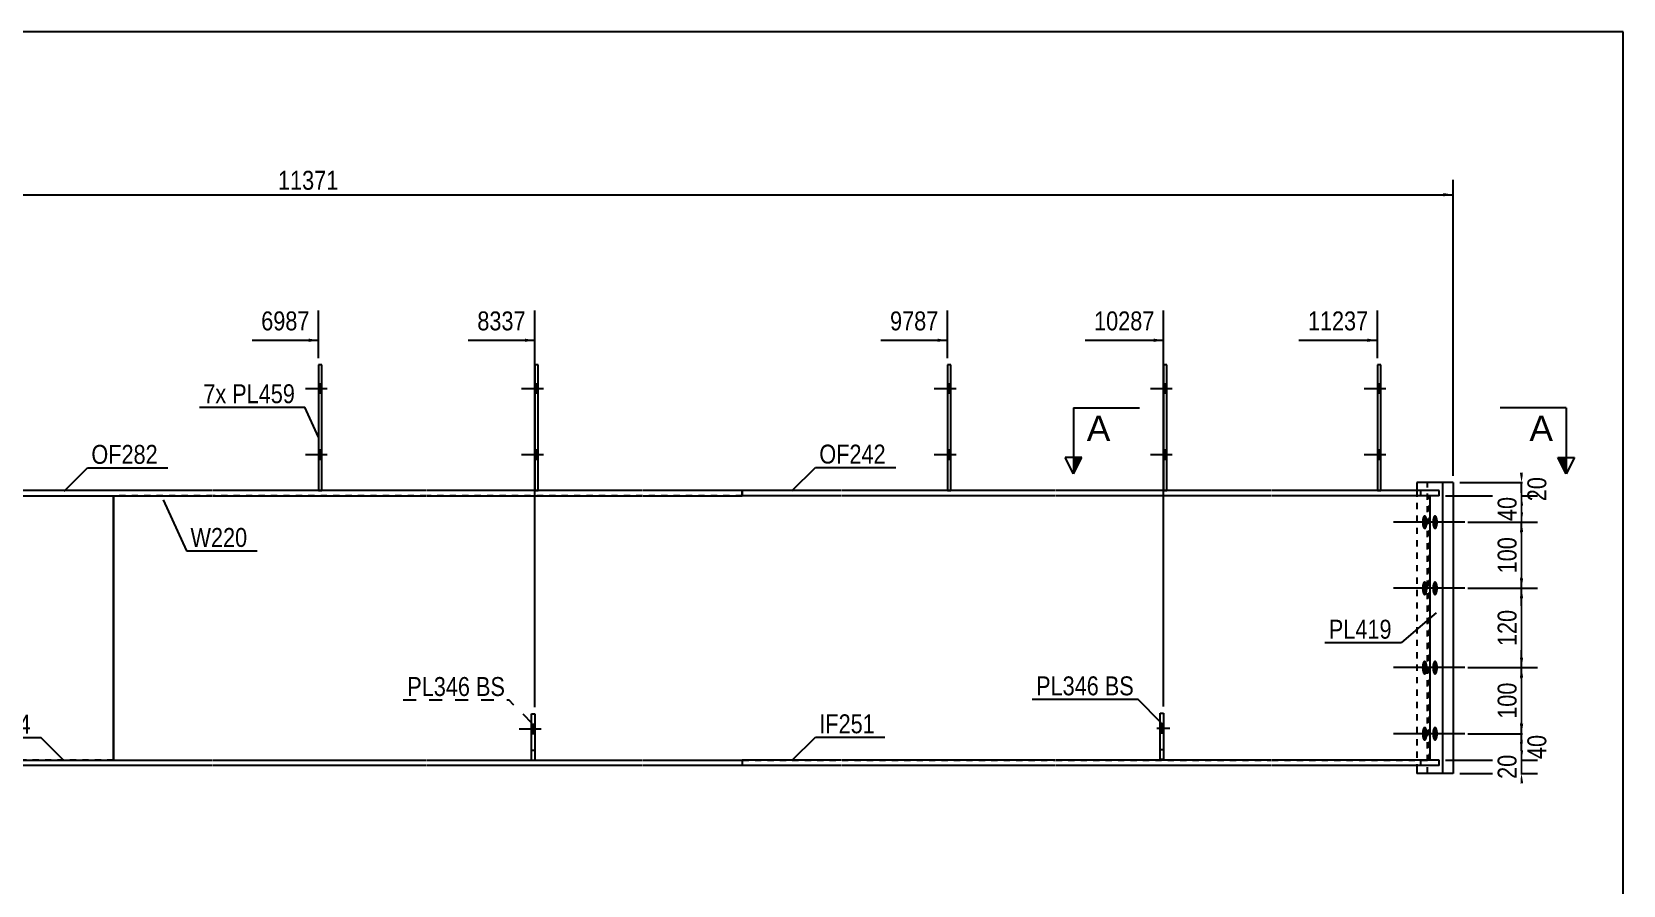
# Model space of a CAD drawing. Header units: millimetres. Extents: x -332 to 71, y -167 to 110.
# Drawn here: x -170.1 to 70.7, y -18.9 to 110.2 of the extents above; entities that cross this region are included whole.
import ezdxf

# ---------------------------------------------------------------- set-up
doc = ezdxf.new("R2010")
doc.units = ezdxf.units.MM
doc.linetypes.add('DXK_LINE_DOT1', pattern=[1.8814, 0.9407, -0.9407])
doc.linetypes.add('DXK_LINE_DOT2', pattern=[3.9198, 1.9599, -1.9599])
doc.styles.add('Arial', font='ARIAL.TTF', dxfattribs={"height": 0.2})
doc.styles.add('Arial Narrow', font='ARIALN.TTF', dxfattribs={"height": 0.2})

# ---------------------------------------------------------------- blocks, each defined once
blk = doc.blocks.new('Unknown-627317032-1209')
at = {"color": 5, "linetype": 'Continuous'}
for p, q in [((70.74, 110.18), (-329.26, 110.18)), ((70.74, -166.82), (70.74, 110.18))]:
    blk.add_line(p, q, dxfattribs=at)
blk = doc.blocks.new('Part-627317032-1529 - 1261')
at = {"color": 2, "linetype": 'Continuous'}
for p, q in [((-157.7, 0), (-157.7, 40)), ((41.53, 0), (41.53, 40))]:
    blk.add_line(p, q, dxfattribs=at)
at = {"color": 7, "linetype": 'DXK_LINE_DOT1'}
for p, q in [((-142.7, 40), (-157.7, 40)), ((-110.35, 40), (-142.6, 40)), ((-77.65, 40), (-110.25, 40)), ((-47.55, 40), (-77.55, 40)), ((-15.2, 40), (-47.45, 40)), ((17.5, 40), (-15.1, 40)), ((41.53, 40), (17.6, 40)), ((41.46, 0), (41.46, 40)), ((-157.7, 0), (-142.7, 0)), ((-142.6, 0), (-110.35, 0)), ((-110.25, 0), (-77.65, 0)), ((-77.55, 0), (-47.55, 0)), ((-47.45, 0), (-15.2, 0)), ((-15.1, 0), (17.5, 0)), ((17.6, 0), (41.53, 0))]:
    blk.add_line(p, q, dxfattribs=at)
blk = doc.blocks.new('Bolt-627317032-1266 - 1261')
at = {"linetype": 'Continuous'}
for points in [[(-93.45, 55.5), (-93.45, 56.9), (-93.95, 56.9), (-93.95, 55.5)], [(-93.45, 55.5), (-93.45, 56.9), (-93.95, 56.9), (-93.95, 55.5)], [(-93.45, 45.5), (-93.45, 46.9), (-93.95, 46.9), (-93.95, 45.5)], [(-93.45, 45.5), (-93.45, 46.9), (-93.95, 46.9), (-93.95, 45.5)]]:
    blk.add_hatch(color=3, dxfattribs=at).paths.add_polyline_path(points)
at = {"color": 3, "linetype": 'Continuous'}
for p, q in [((-92.65, 56.2), (-95.95, 56.2)), ((-92.65, 56.2), (-95.95, 56.2)), ((-93.45, 56.9), (-93.95, 56.9)), ((-93.45, 56.9), (-93.95, 56.9)), ((-93.45, 55.5), (-93.95, 55.5)), ((-93.45, 55.5), (-93.95, 55.5)), ((-92.65, 46.2), (-95.95, 46.2)), ((-92.65, 46.2), (-95.95, 46.2)), ((-93.45, 46.9), (-93.95, 46.9)), ((-93.45, 46.9), (-93.95, 46.9)), ((-93.45, 45.5), (-93.95, 45.5)), ((-93.45, 45.5), (-93.95, 45.5))]:
    blk.add_line(p, q, dxfattribs=at)
blk = doc.blocks.new('Bolt-627317032-1662 - 1261')
at = {"linetype": 'Continuous'}
blk.add_hatch(color=3, dxfattribs=at).paths.add_polyline_path([(-93.95, 4), (-93.95, 5.4), (-94.45, 5.4), (-94.45, 4)])
at = {"color": 3, "linetype": 'Continuous'}
for p, q in [((-93.95, 5.4), (-94.45, 5.4)), ((-93, 4.7), (-96.3, 4.7)), ((-93.95, 4), (-94.45, 4))]:
    blk.add_line(p, q, dxfattribs=at)
blk = doc.blocks.new('Bolt-627317032-1269 - 1261')
at = {"linetype": 'Continuous'}
for points in [[(-126.15, 55.5), (-126.15, 56.9), (-126.65, 56.9), (-126.65, 55.5)], [(-126.15, 55.5), (-126.15, 56.9), (-126.65, 56.9), (-126.65, 55.5)], [(-126.15, 45.5), (-126.15, 46.9), (-126.65, 46.9), (-126.65, 45.5)], [(-126.15, 45.5), (-126.15, 46.9), (-126.65, 46.9), (-126.65, 45.5)]]:
    blk.add_hatch(color=3, dxfattribs=at).paths.add_polyline_path(points)
at = {"color": 3, "linetype": 'Continuous'}
for p, q in [((-125.35, 56.2), (-128.65, 56.2)), ((-125.35, 56.2), (-128.65, 56.2)), ((-126.15, 56.9), (-126.65, 56.9)), ((-126.15, 56.9), (-126.65, 56.9)), ((-126.15, 55.5), (-126.65, 55.5)), ((-126.15, 55.5), (-126.65, 55.5)), ((-125.35, 46.2), (-128.65, 46.2)), ((-125.35, 46.2), (-128.65, 46.2)), ((-126.15, 46.9), (-126.65, 46.9)), ((-126.15, 46.9), (-126.65, 46.9)), ((-126.15, 45.5), (-126.65, 45.5)), ((-126.15, 45.5), (-126.65, 45.5))]:
    blk.add_line(p, q, dxfattribs=at)
blk = doc.blocks.new('Bolt-627317032-1274 - 1261')
at = {"linetype": 'Continuous'}
for points in [[(41.15, 36), (41.14, 35.77), (41.11, 35.55), (41.06, 35.35), (41, 35.18), (40.93, 35.05), (40.84, 34.95), (40.75, 34.91), (40.66, 34.91), (40.57, 34.95), (40.49, 35.05), (40.41, 35.18), (40.35, 35.35), (40.31, 35.55), (40.28, 35.77), (40.27, 36), (40.28, 36.23), (40.31, 36.45), (40.35, 36.65), (40.41, 36.82), (40.49, 36.95), (40.57, 37.05), (40.66, 37.09), (40.75, 37.09), (40.84, 37.05), (40.93, 36.95), (41, 36.82), (41.06, 36.65), (41.11, 36.45), (41.14, 36.23)], [(42.72, 36), (42.71, 35.77), (42.68, 35.55), (42.63, 35.35), (42.57, 35.18), (42.5, 35.05), (42.41, 34.95), (42.32, 34.91), (42.23, 34.91), (42.14, 34.95), (42.06, 35.05), (41.99, 35.18), (41.92, 35.35), (41.88, 35.55), (41.85, 35.77), (41.84, 36), (41.85, 36.23), (41.88, 36.45), (41.92, 36.65), (41.99, 36.82), (42.06, 36.95), (42.14, 37.05), (42.23, 37.09), (42.32, 37.09), (42.41, 37.05), (42.5, 36.95), (42.57, 36.82), (42.63, 36.65), (42.68, 36.45), (42.71, 36.23)], [(41.15, 26), (41.14, 25.77), (41.11, 25.55), (41.06, 25.35), (41, 25.18), (40.93, 25.05), (40.84, 24.95), (40.75, 24.91), (40.66, 24.91), (40.57, 24.95), (40.49, 25.05), (40.41, 25.18), (40.35, 25.35), (40.31, 25.55), (40.28, 25.77), (40.27, 26), (40.28, 26.23), (40.31, 26.45), (40.35, 26.65), (40.41, 26.82), (40.49, 26.95), (40.57, 27.05), (40.66, 27.09), (40.75, 27.09), (40.84, 27.05), (40.93, 26.95), (41, 26.82), (41.06, 26.65), (41.11, 26.45), (41.14, 26.23)], [(42.72, 26), (42.71, 25.77), (42.68, 25.55), (42.63, 25.35), (42.57, 25.18), (42.5, 25.05), (42.41, 24.95), (42.32, 24.91), (42.23, 24.91), (42.14, 24.95), (42.06, 25.05), (41.99, 25.18), (41.92, 25.35), (41.88, 25.55), (41.85, 25.77), (41.84, 26), (41.85, 26.23), (41.88, 26.45), (41.92, 26.65), (41.99, 26.82), (42.06, 26.95), (42.14, 27.05), (42.23, 27.09), (42.32, 27.09), (42.41, 27.05), (42.5, 26.95), (42.57, 26.82), (42.63, 26.65), (42.68, 26.45), (42.71, 26.23)], [(41.15, 14), (41.14, 13.77), (41.11, 13.55), (41.06, 13.35), (41, 13.18), (40.93, 13.05), (40.84, 12.95), (40.75, 12.91), (40.66, 12.91), (40.57, 12.95), (40.49, 13.05), (40.41, 13.18), (40.35, 13.35), (40.31, 13.55), (40.28, 13.77), (40.27, 14), (40.28, 14.23), (40.31, 14.45), (40.35, 14.65), (40.41, 14.82), (40.49, 14.95), (40.57, 15.05), (40.66, 15.09), (40.75, 15.09), (40.84, 15.05), (40.93, 14.95), (41, 14.82), (41.06, 14.65), (41.11, 14.45), (41.14, 14.23)], [(42.72, 14), (42.71, 13.77), (42.68, 13.55), (42.63, 13.35), (42.57, 13.18), (42.5, 13.05), (42.41, 12.95), (42.32, 12.91), (42.23, 12.91), (42.14, 12.95), (42.06, 13.05), (41.99, 13.18), (41.92, 13.35), (41.88, 13.55), (41.85, 13.77), (41.84, 14), (41.85, 14.23), (41.88, 14.45), (41.92, 14.65), (41.99, 14.82), (42.06, 14.95), (42.14, 15.05), (42.23, 15.09), (42.32, 15.09), (42.41, 15.05), (42.5, 14.95), (42.57, 14.82), (42.63, 14.65), (42.68, 14.45), (42.71, 14.23)], [(41.15, 4), (41.14, 3.77), (41.11, 3.55), (41.06, 3.35), (41, 3.18), (40.93, 3.05), (40.84, 2.95), (40.75, 2.91), (40.66, 2.91), (40.57, 2.95), (40.49, 3.05), (40.41, 3.18), (40.35, 3.35), (40.31, 3.55), (40.28, 3.77), (40.27, 4), (40.28, 4.23), (40.31, 4.45), (40.35, 4.65), (40.41, 4.82), (40.49, 4.95), (40.57, 5.05), (40.66, 5.09), (40.75, 5.09), (40.84, 5.05), (40.93, 4.95), (41, 4.82), (41.06, 4.65), (41.11, 4.45), (41.14, 4.23)], [(42.72, 4), (42.71, 3.77), (42.68, 3.55), (42.63, 3.35), (42.57, 3.18), (42.5, 3.05), (42.41, 2.95), (42.32, 2.91), (42.23, 2.91), (42.14, 2.95), (42.06, 3.05), (41.99, 3.18), (41.92, 3.35), (41.88, 3.55), (41.85, 3.77), (41.84, 4), (41.85, 4.23), (41.88, 4.45), (41.92, 4.65), (41.99, 4.82), (42.06, 4.95), (42.14, 5.05), (42.23, 5.09), (42.32, 5.09), (42.41, 5.05), (42.5, 4.95), (42.57, 4.82), (42.63, 4.65), (42.68, 4.45), (42.71, 4.23)]]:
    blk.add_hatch(color=3, dxfattribs=at).paths.add_polyline_path(points)
at = {"color": 3, "linetype": 'Continuous'}
for p, q in [((45.19, 36), (35.97, 36)), ((46.76, 36), (37.54, 36)), ((45.19, 26), (35.97, 26)), ((46.76, 26), (37.54, 26)), ((45.19, 14), (35.97, 14)), ((46.76, 14), (37.54, 14)), ((45.19, 4), (35.97, 4)), ((46.76, 4), (37.54, 4))]:
    blk.add_line(p, q, dxfattribs=at)
blk = doc.blocks.new('Part-627317032-2264 - 1261')
at = {"color": 2, "linetype": 'Continuous'}
for p, q in [((-94.45, 0), (-94.45, 7)), ((-94.45, 7), (-93.95, 7)), ((-93.95, 7), (-93.95, 0))]:
    blk.add_line(p, q, dxfattribs=at)
blk = doc.blocks.new('Part-627317032-1291 - 1261')
at = {"color": 7, "linetype": 'DXK_LINE_DOT1'}
for p, q in [((-299.5, 40), (-284.5, 40)), ((-299.5, 0), (-299.5, 40)), ((-284.4, 40), (-251.8, 40)), ((-251.7, 40), (-219.45, 40)), ((-219.35, 40), (-157.7, 40)), ((-284.5, 0), (-299.5, 0)), ((-251.8, 0), (-284.4, 0)), ((-219.45, 0), (-251.7, 0)), ((-157.7, 0), (-219.35, 0))]:
    blk.add_line(p, q, dxfattribs=at)
at = {"color": 2, "linetype": 'Continuous'}
blk.add_line((-157.7, 40), (-157.7, 0), dxfattribs=at)
blk = doc.blocks.new('Part-627317032-1367 - 1261')
at = {"color": 2, "linetype": 'Continuous'}
for p, q in [((-93.45, 59.8), (-93.95, 59.8)), ((-93.95, 59.8), (-93.95, 40.8)), ((-93.45, 40.8), (-93.45, 59.8))]:
    blk.add_line(p, q, dxfattribs=at)
at = {"color": 7, "linetype": 'DXK_LINE_DOT1'}
blk.add_line((-93.95, 40.8), (-93.45, 40.8), dxfattribs=at)
blk = doc.blocks.new('Part-627317032-1441 - 1261')
at = {"color": 2, "linetype": 'Continuous'}
for p, q in [((45.04, 42), (39.53, 42)), ((39.53, 42), (39.53, 40.8)), ((43.46, -2), (43.46, 42)), ((45.04, 42), (45.04, -2)), ((39.53, -0.8), (39.53, -2)), ((45.04, -2), (39.53, -2))]:
    blk.add_line(p, q, dxfattribs=at)
at = {"color": 7, "linetype": 'DXK_LINE_DOT1'}
for p, q in [((41.11, -2), (41.11, 42)), ((39.53, 40.8), (39.53, -0.8))]:
    blk.add_line(p, q, dxfattribs=at)
blk = doc.blocks.new('Part-627317032-1382 - 1261')
at = {"color": 2, "linetype": 'Continuous'}
for p, q in [((-126.15, 59.8), (-126.65, 59.8)), ((-126.65, 59.8), (-126.65, 40.8)), ((-126.15, 40.8), (-126.15, 59.8))]:
    blk.add_line(p, q, dxfattribs=at)
at = {"color": 7, "linetype": 'DXK_LINE_DOT1'}
blk.add_line((-126.65, 40.8), (-126.15, 40.8), dxfattribs=at)
blk = doc.blocks.new('Bolt-627317032-4096 - 1261')
at = {"linetype": 'Continuous'}
for points in [[(1.7, 55.5), (1.7, 56.9), (1.2, 56.9), (1.2, 55.5)], [(1.7, 55.5), (1.7, 56.9), (1.2, 56.9), (1.2, 55.5)], [(1.7, 45.5), (1.7, 46.9), (1.2, 46.9), (1.2, 45.5)], [(1.7, 45.5), (1.7, 46.9), (1.2, 46.9), (1.2, 45.5)]]:
    blk.add_hatch(color=3, dxfattribs=at).paths.add_polyline_path(points)
at = {"color": 3, "linetype": 'Continuous'}
for p, q in [((2.5, 56.2), (-0.8, 56.2)), ((2.5, 56.2), (-0.8, 56.2)), ((1.7, 56.9), (1.2, 56.9)), ((1.7, 56.9), (1.2, 56.9)), ((1.7, 55.5), (1.2, 55.5)), ((1.7, 55.5), (1.2, 55.5)), ((2.5, 46.2), (-0.8, 46.2)), ((2.5, 46.2), (-0.8, 46.2)), ((1.7, 46.9), (1.2, 46.9)), ((1.7, 46.9), (1.2, 46.9)), ((1.7, 45.5), (1.2, 45.5)), ((1.7, 45.5), (1.2, 45.5))]:
    blk.add_line(p, q, dxfattribs=at)
blk = doc.blocks.new('Part-627317032-4091 - 1261')
at = {"color": 2, "linetype": 'Continuous'}
for p, q in [((0.7, 0.1), (0.7, 7.1)), ((0.7, 7.1), (1.2, 7.1)), ((1.2, 7.1), (1.2, 0.1)), ((1.2, 0.1), (0.7, 0.1))]:
    blk.add_line(p, q, dxfattribs=at)
blk = doc.blocks.new('Part-627317032-1463 - 1261')
at = {"color": 2, "linetype": 'Continuous'}
for p, q in [((-47.55, 0), (-62.55, 0)), ((-62.55, 0), (-62.55, -0.8)), ((-15.2, 0), (-47.45, 0)), ((17.5, 0), (-15.1, 0)), ((42.88, 0), (17.6, 0)), ((42.88, -0.8), (42.88, 0)), ((-47.55, -0.8), (-62.55, -0.8)), ((-15.2, -0.8), (-47.45, -0.8)), ((17.5, -0.8), (-15.1, -0.8)), ((42.88, -0.8), (17.6, -0.8))]:
    blk.add_line(p, q, dxfattribs=at)
at = {"color": 7, "linetype": 'DXK_LINE_DOT1'}
blk.add_line((40.1, -0.8), (40.1, 0), dxfattribs=at)
blk = doc.blocks.new('Part-627317032-1485 - 1261')
at = {"color": 2, "linetype": 'Continuous'}
for p, q in [((-187.7, -0.8), (-187.7, 0)), ((-187.7, 0), (-142.7, 0)), ((-142.6, 0), (-110.35, 0)), ((-110.25, 0), (-77.65, 0)), ((-77.55, 0), (-62.55, 0)), ((-62.55, 0), (-62.55, -0.8)), ((-142.7, -0.8), (-187.7, -0.8)), ((-110.35, -0.8), (-142.6, -0.8)), ((-77.65, -0.8), (-110.25, -0.8)), ((-62.55, -0.8), (-77.55, -0.8))]:
    blk.add_line(p, q, dxfattribs=at)
blk = doc.blocks.new('Part-627317032-1551 - 1261')
at = {"color": 2, "linetype": 'Continuous'}
for p, q in [((-47.55, 40.8), (-62.55, 40.8)), ((-62.55, 40.8), (-62.55, 40)), ((-47.55, 40), (-62.55, 40)), ((-15.2, 40.8), (-47.45, 40.8)), ((-15.2, 40), (-47.45, 40)), ((17.5, 40.8), (-15.1, 40.8)), ((17.5, 40), (-15.1, 40)), ((42.88, 40.8), (17.6, 40.8)), ((42.88, 40), (17.6, 40)), ((42.88, 40), (42.88, 40.8))]:
    blk.add_line(p, q, dxfattribs=at)
at = {"color": 7, "linetype": 'DXK_LINE_DOT1'}
blk.add_line((40.1, 40), (40.1, 40.8), dxfattribs=at)
blk = doc.blocks.new('Part-627317032-4086 - 1261')
at = {"color": 2, "linetype": 'Continuous'}
for p, q in [((34.05, 59.8), (33.55, 59.8)), ((33.55, 59.8), (33.55, 40.8)), ((34.05, 40.8), (34.05, 59.8))]:
    blk.add_line(p, q, dxfattribs=at)
at = {"color": 7, "linetype": 'DXK_LINE_DOT1'}
blk.add_line((33.55, 40.8), (34.05, 40.8), dxfattribs=at)
blk = doc.blocks.new('Part-627317032-1573 - 1261')
at = {"color": 2, "linetype": 'Continuous'}
for p, q in [((-187.7, 40.8), (-187.7, 40)), ((-142.7, 40.8), (-187.7, 40.8)), ((-187.7, 40), (-142.7, 40)), ((-110.35, 40.8), (-142.6, 40.8)), ((-142.6, 40), (-110.35, 40)), ((-77.65, 40.8), (-110.25, 40.8)), ((-110.25, 40), (-77.65, 40)), ((-62.55, 40.8), (-77.55, 40.8)), ((-77.55, 40), (-62.55, 40)), ((-62.55, 40), (-62.55, 40.8))]:
    blk.add_line(p, q, dxfattribs=at)
blk = doc.blocks.new('Part-627317032-1661 - 1261')
at = {"color": 7, "linetype": 'DXK_LINE_DOT1'}
for p, q in [((-94.45, 0), (-94.45, 7)), ((-94.45, 7), (-93.95, 7)), ((-93.95, 7), (-93.95, 0)), ((-94.45, 1.5), (-93.95, 1.5))]:
    blk.add_line(p, q, dxfattribs=at)
blk = doc.blocks.new('Bolt-627317032-1663 - 1261')
at = {"color": 3, "linetype": 'DXK_LINE_DOT2'}
for p, q in [((-93.95, 5.4), (-94.45, 5.4)), ((-93, 4.7), (-96.3, 4.7)), ((-93.95, 4), (-94.45, 4))]:
    blk.add_line(p, q, dxfattribs=at)
blk = doc.blocks.new('Part-627317032-4087 - 1261')
at = {"color": 2, "linetype": 'Continuous'}
for p, q in [((1.7, 59.8), (1.2, 59.8)), ((1.2, 59.8), (1.2, 40.8)), ((1.7, 40.8), (1.7, 59.8))]:
    blk.add_line(p, q, dxfattribs=at)
at = {"color": 7, "linetype": 'DXK_LINE_DOT1'}
blk.add_line((1.2, 40.8), (1.7, 40.8), dxfattribs=at)
blk = doc.blocks.new('Part-627317032-4088 - 1261')
at = {"color": 7, "linetype": 'DXK_LINE_DOT1'}
for p, q in [((0.7, 0.1), (0.7, 7.1)), ((0.7, 7.1), (1.2, 7.1)), ((1.2, 7.1), (1.2, 0.1)), ((0.7, 1.6), (1.2, 1.6)), ((1.2, 0.1), (0.7, 0.1))]:
    blk.add_line(p, q, dxfattribs=at)
blk = doc.blocks.new('Part-627317032-4094 - 1261')
at = {"color": 2, "linetype": 'Continuous'}
for p, q in [((-31, 59.8), (-31.5, 59.8)), ((-31.5, 59.8), (-31.5, 40.8)), ((-31, 40.8), (-31, 59.8))]:
    blk.add_line(p, q, dxfattribs=at)
at = {"color": 7, "linetype": 'DXK_LINE_DOT1'}
blk.add_line((-31.5, 40.8), (-31, 40.8), dxfattribs=at)
blk = doc.blocks.new('Bolt-627317032-4095 - 1261')
at = {"linetype": 'Continuous'}
for points in [[(34.05, 55.5), (34.05, 56.9), (33.55, 56.9), (33.55, 55.5)], [(34.05, 55.5), (34.05, 56.9), (33.55, 56.9), (33.55, 55.5)], [(34.05, 45.5), (34.05, 46.9), (33.55, 46.9), (33.55, 45.5)], [(34.05, 45.5), (34.05, 46.9), (33.55, 46.9), (33.55, 45.5)]]:
    blk.add_hatch(color=3, dxfattribs=at).paths.add_polyline_path(points)
at = {"color": 3, "linetype": 'Continuous'}
for p, q in [((34.85, 56.2), (31.55, 56.2)), ((34.85, 56.2), (31.55, 56.2)), ((34.05, 56.9), (33.55, 56.9)), ((34.05, 56.9), (33.55, 56.9)), ((34.05, 55.5), (33.55, 55.5)), ((34.05, 55.5), (33.55, 55.5)), ((34.85, 46.2), (31.55, 46.2)), ((34.85, 46.2), (31.55, 46.2)), ((34.05, 46.9), (33.55, 46.9)), ((34.05, 46.9), (33.55, 46.9)), ((34.05, 45.5), (33.55, 45.5)), ((34.05, 45.5), (33.55, 45.5))]:
    blk.add_line(p, q, dxfattribs=at)
blk = doc.blocks.new('Bolt-627317032-4097 - 1261')
at = {"color": 3, "linetype": 'DXK_LINE_DOT2'}
for p, q in [((1.2, 5.5), (0.7, 5.5)), ((2.15, 4.8), (-1.15, 4.8)), ((1.2, 4.1), (0.7, 4.1))]:
    blk.add_line(p, q, dxfattribs=at)
blk = doc.blocks.new('Bolt-627317032-4100 - 1261')
at = {"linetype": 'Continuous'}
blk.add_hatch(color=3, dxfattribs=at).paths.add_polyline_path([(1.2, 4.1), (1.2, 5.5), (0.7, 5.5), (0.7, 4.1)])
at = {"color": 3, "linetype": 'Continuous'}
for p, q in [((1.2, 5.5), (0.7, 5.5)), ((2, 4.8), (0.7, 4.8)), ((1.2, 4.1), (0.7, 4.1))]:
    blk.add_line(p, q, dxfattribs=at)
blk = doc.blocks.new('Bolt-627317032-4103 - 1261')
at = {"linetype": 'Continuous'}
for points in [[(-31, 55.5), (-31, 56.9), (-31.5, 56.9), (-31.5, 55.5)], [(-31, 55.5), (-31, 56.9), (-31.5, 56.9), (-31.5, 55.5)], [(-31, 45.5), (-31, 46.9), (-31.5, 46.9), (-31.5, 45.5)], [(-31, 45.5), (-31, 46.9), (-31.5, 46.9), (-31.5, 45.5)]]:
    blk.add_hatch(color=3, dxfattribs=at).paths.add_polyline_path(points)
at = {"color": 3, "linetype": 'Continuous'}
for p, q in [((-30.2, 56.2), (-33.5, 56.2)), ((-30.2, 56.2), (-33.5, 56.2)), ((-31, 56.9), (-31.5, 56.9)), ((-31, 56.9), (-31.5, 56.9)), ((-31, 55.5), (-31.5, 55.5)), ((-31, 55.5), (-31.5, 55.5)), ((-30.2, 46.2), (-33.5, 46.2)), ((-30.2, 46.2), (-33.5, 46.2)), ((-31, 46.9), (-31.5, 46.9)), ((-31, 46.9), (-31.5, 46.9)), ((-31, 45.5), (-31.5, 45.5)), ((-31, 45.5), (-31.5, 45.5))]:
    blk.add_line(p, q, dxfattribs=at)
blk = doc.blocks.new('StraightDimension-627317032-1795 - 1261')
at = {"linetype": 'Continuous'}
blk.add_hatch(color=7, dxfattribs=at).paths.add_polyline_path([(43.54, 85.79), (45.04, 85.54), (43.54, 85.29)])
at = {"color": 7, "linetype": 'Continuous'}
for p, q in [((45.04, 43), (45.04, 87.79)), ((-301.5, 85.54), (45.04, 85.54))]:
    blk.add_line(p, q, dxfattribs=at)
at = {"color": 0}
blk.add_wipeout([(-123.06, 85.69), (-123.06, 89.89), (-133.4, 89.89), (-133.4, 85.69)], dxfattribs=at)
at = {"color": 3, "style": 'Arial Narrow'}
blk.add_text('11371', height=2.863, dxfattribs=at).set_placement((-132.8, 86.29))
blk = doc.blocks.new('StraightDimension-627317032-5434 - 1261')
at = {"linetype": 'Continuous'}
blk.add_hatch(color=7, dxfattribs=at).paths.add_polyline_path([(32.05, 63.77), (33.55, 63.52), (32.05, 63.27)])
at = {"color": 7, "linetype": 'Continuous'}
for p, q in [((33.55, 60.8), (33.55, 68.02)), ((21.66, 63.52), (33.55, 63.52))]:
    blk.add_line(p, q, dxfattribs=at)
at = {"color": 0}
blk.add_wipeout([(32.77, 64.42), (32.77, 68.62), (22.43, 68.62), (22.43, 64.42)], dxfattribs=at)
at = {"color": 3, "style": 'Arial Narrow'}
blk.add_text('11237', height=2.863, dxfattribs=at).set_placement((23.03, 65.02))
blk = doc.blocks.new('StraightDimension-627317032-5435 - 1261')
at = {"linetype": 'Continuous'}
blk.add_hatch(color=7, dxfattribs=at).paths.add_polyline_path([(-0.3, 63.77), (1.2, 63.52), (-0.3, 63.27)])
at = {"color": 7, "linetype": 'Continuous'}
for p, q in [((1.2, 8.1), (1.2, 68.02)), ((-10.69, 63.52), (1.2, 63.52))]:
    blk.add_line(p, q, dxfattribs=at)
at = {"color": 0}
blk.add_wipeout([(0.42, 64.42), (0.42, 68.62), (-9.92, 68.62), (-9.92, 64.42)], dxfattribs=at)
at = {"color": 3, "style": 'Arial Narrow'}
blk.add_text('10287', height=2.863, dxfattribs=at).set_placement((-9.32, 65.02))
blk = doc.blocks.new('StraightDimension-627317032-5436 - 1261')
at = {"linetype": 'Continuous'}
blk.add_hatch(color=7, dxfattribs=at).paths.add_polyline_path([(-33, 63.77), (-31.5, 63.52), (-33, 63.27)])
at = {"color": 7, "linetype": 'Continuous'}
for p, q in [((-31.5, 60.8), (-31.5, 68.02)), ((-41.56, 63.52), (-31.5, 63.52))]:
    blk.add_line(p, q, dxfattribs=at)
at = {"color": 0}
blk.add_wipeout([(-32.28, 64.42), (-32.28, 68.62), (-40.79, 68.62), (-40.79, 64.42)], dxfattribs=at)
at = {"color": 3, "style": 'Arial Narrow'}
blk.add_text('9787', height=2.863, dxfattribs=at).set_placement((-40.19, 65.02))
blk = doc.blocks.new('StraightDimension-627317032-5437 - 1261')
at = {"linetype": 'Continuous'}
blk.add_hatch(color=7, dxfattribs=at).paths.add_polyline_path([(-95.45, 63.77), (-93.95, 63.52), (-95.45, 63.27)])
at = {"color": 7, "linetype": 'Continuous'}
for p, q in [((-93.95, 8), (-93.95, 68.02)), ((-104.01, 63.52), (-93.95, 63.52))]:
    blk.add_line(p, q, dxfattribs=at)
at = {"color": 0}
blk.add_wipeout([(-94.73, 64.42), (-94.73, 68.62), (-103.24, 68.62), (-103.24, 64.42)], dxfattribs=at)
at = {"color": 3, "style": 'Arial Narrow'}
blk.add_text('8337', height=2.863, dxfattribs=at).set_placement((-102.64, 65.02))
blk = doc.blocks.new('StraightDimension-627317032-5438 - 1261')
at = {"linetype": 'Continuous'}
blk.add_hatch(color=7, dxfattribs=at).paths.add_polyline_path([(-128.15, 63.77), (-126.65, 63.52), (-128.15, 63.27)])
at = {"color": 7, "linetype": 'Continuous'}
for p, q in [((-126.65, 60.8), (-126.65, 68.02)), ((-136.71, 63.52), (-126.65, 63.52))]:
    blk.add_line(p, q, dxfattribs=at)
at = {"color": 0}
blk.add_wipeout([(-127.43, 64.42), (-127.43, 68.62), (-135.94, 68.62), (-135.94, 64.42)], dxfattribs=at)
at = {"color": 3, "style": 'Arial Narrow'}
blk.add_text('6987', height=2.863, dxfattribs=at).set_placement((-135.34, 65.02))
blk = doc.blocks.new('StraightDimension-627317032-6078 - 1261')
at = {"linetype": 'Continuous'}
for points in [[(55.61, 43.5), (55.36, 42), (55.11, 43.5)], [(55.11, 38.5), (55.36, 40), (55.61, 38.5)]]:
    blk.add_hatch(color=7, dxfattribs=at).paths.add_polyline_path(points)
at = {"color": 7, "linetype": 'Continuous'}
for p, q in [((46.04, 42), (57.61, 42)), ((55.36, 40), (55.36, 42)), ((43.88, 40), (57.61, 40))]:
    blk.add_line(p, q, dxfattribs=at)
at = {"color": 0}
blk.add_wipeout([(59.71, 43.43), (55.51, 43.43), (55.51, 38.57), (59.71, 38.57)], dxfattribs=at)
at = {"color": 3, "style": 'Arial Narrow'}
blk.add_text('20', height=2.863, rotation=90.0002, dxfattribs=at).set_placement((59.11, 39.17))
blk = doc.blocks.new('StraightDimension-627317032-6079 - 1261')
at = {"linetype": 'Continuous'}
for points in [[(55.11, 38.5), (55.36, 40), (55.61, 38.5)], [(55.61, 37.5), (55.36, 36), (55.11, 37.5)]]:
    blk.add_hatch(color=7, dxfattribs=at).paths.add_polyline_path(points)
at = {"color": 7, "linetype": 'Continuous'}
for p, q in [((43.88, 40), (57.76, 40)), ((55.36, 36), (55.36, 40)), ((47.24, 36), (57.76, 36))]:
    blk.add_line(p, q, dxfattribs=at)
at = {"color": 0}
blk.add_wipeout([(55.21, 40.43), (51.01, 40.43), (51.01, 35.57), (55.21, 35.57)], dxfattribs=at)
at = {"color": 3, "style": 'Arial Narrow'}
blk.add_text('40', height=2.863, rotation=90.0002, dxfattribs=at).set_placement((54.61, 36.17))
blk = doc.blocks.new('StraightDimension-627317032-6080 - 1261')
at = {"linetype": 'Continuous'}
for points in [[(55.11, 34.5), (55.36, 36), (55.61, 34.5)], [(55.61, 27.5), (55.36, 26), (55.11, 27.5)]]:
    blk.add_hatch(color=7, dxfattribs=at).paths.add_polyline_path(points)
at = {"color": 7, "linetype": 'Continuous'}
for p, q in [((47.24, 36), (57.76, 36)), ((55.36, 26), (55.36, 36)), ((47.24, 26), (57.76, 26))]:
    blk.add_line(p, q, dxfattribs=at)
at = {"color": 0}
blk.add_wipeout([(55.21, 34.34), (51.01, 34.34), (51.01, 27.66), (55.21, 27.66)], dxfattribs=at)
at = {"color": 3, "style": 'Arial Narrow'}
blk.add_text('100', height=2.863, rotation=90.0002, dxfattribs=at).set_placement((54.61, 28.26))
blk = doc.blocks.new('StraightDimension-627317032-6081 - 1261')
at = {"linetype": 'Continuous'}
for points in [[(55.11, 24.5), (55.36, 26), (55.61, 24.5)], [(55.61, 15.5), (55.36, 14), (55.11, 15.5)]]:
    blk.add_hatch(color=7, dxfattribs=at).paths.add_polyline_path(points)
at = {"color": 7, "linetype": 'Continuous'}
for p, q in [((47.24, 26), (57.76, 26)), ((55.36, 14), (55.36, 26)), ((47.24, 14), (57.76, 14))]:
    blk.add_line(p, q, dxfattribs=at)
at = {"color": 0}
blk.add_wipeout([(55.21, 23.34), (51.01, 23.34), (51.01, 16.66), (55.21, 16.66)], dxfattribs=at)
at = {"color": 3, "style": 'Arial Narrow'}
blk.add_text('120', height=2.863, rotation=90.0002, dxfattribs=at).set_placement((54.61, 17.26))
blk = doc.blocks.new('StraightDimension-627317032-6082 - 1261')
at = {"linetype": 'Continuous'}
for points in [[(55.11, 12.5), (55.36, 14), (55.61, 12.5)], [(55.61, 5.5), (55.36, 4), (55.11, 5.5)]]:
    blk.add_hatch(color=7, dxfattribs=at).paths.add_polyline_path(points)
at = {"color": 7, "linetype": 'Continuous'}
for p, q in [((47.24, 14), (57.76, 14)), ((55.36, 4), (55.36, 14)), ((47.24, 4), (57.76, 4))]:
    blk.add_line(p, q, dxfattribs=at)
at = {"color": 0}
blk.add_wipeout([(55.21, 12.34), (51.01, 12.34), (51.01, 5.66), (55.21, 5.66)], dxfattribs=at)
at = {"color": 3, "style": 'Arial Narrow'}
blk.add_text('100', height=2.863, rotation=90.0002, dxfattribs=at).set_placement((54.61, 6.26))
blk = doc.blocks.new('StraightDimension-627317032-6083 - 1261')
at = {"linetype": 'Continuous'}
for points in [[(55.11, 2.5), (55.36, 4), (55.61, 2.5)], [(55.61, 1.5), (55.36, 0), (55.11, 1.5)]]:
    blk.add_hatch(color=7, dxfattribs=at).paths.add_polyline_path(points)
at = {"color": 7, "linetype": 'Continuous'}
for p, q in [((47.24, 4), (57.61, 4)), ((55.36, 0), (55.36, 4)), ((43.88, 0), (57.61, 0))]:
    blk.add_line(p, q, dxfattribs=at)
at = {"color": 0}
blk.add_wipeout([(59.71, 4.43), (55.51, 4.43), (55.51, -0.43), (59.71, -0.43)], dxfattribs=at)
at = {"color": 3, "style": 'Arial Narrow'}
blk.add_text('40', height=2.863, rotation=90.0002, dxfattribs=at).set_placement((59.11, 0.17))
blk = doc.blocks.new('StraightDimension-627317032-6084 - 1261')
at = {"linetype": 'Continuous'}
for points in [[(55.61, 1.5), (55.36, 0), (55.11, 1.5)], [(55.11, -3.5), (55.36, -2), (55.61, -3.5)]]:
    blk.add_hatch(color=7, dxfattribs=at).paths.add_polyline_path(points)
at = {"color": 7, "linetype": 'Continuous'}
for p, q in [((43.88, 0), (57.76, 0)), ((55.36, -2), (55.36, 0)), ((46.04, -2), (57.76, -2))]:
    blk.add_line(p, q, dxfattribs=at)
at = {"color": 0}
blk.add_wipeout([(55.21, 1.43), (51.01, 1.43), (51.01, -3.43), (55.21, -3.43)], dxfattribs=at)
at = {"color": 3, "style": 'Arial Narrow'}
blk.add_text('20', height=2.863, rotation=90.0002, dxfattribs=at).set_placement((54.61, -2.83))
blk = doc.blocks.new('Mark-627317032-1459 - 1261')
at = {"color": 0}
blk.add_wipeout([(-42.48, 4.07), (-42.48, 7.07), (-50.89, 7.07), (-50.89, 4.07)], dxfattribs=at)
blk.add_wipeout([(-42.48, 4.07), (-42.48, 7.07), (-50.89, 7.07), (-50.89, 4.07)], dxfattribs=at)
at = {"color": 7, "linetype": 'Continuous'}
for p, q in [((-55.03, -0.07), (-51.49, 3.47)), ((-51.49, 3.47), (-40.98, 3.47))]:
    blk.add_line(p, q, dxfattribs=at)
at = {"color": 3, "style": 'Arial Narrow'}
blk.add_text('IF251', height=2.863, dxfattribs=at).set_placement((-50.89, 4.07))
blk = doc.blocks.new('MarkSet-627317032-3672 - 1261')
at = {"color": 0}
blk.add_wipeout([(-103.74, 9.71), (-103.74, 12.71), (-113.24, 12.71), (-113.24, 9.71)], dxfattribs=at)
blk.add_wipeout([(-103.74, 9.71), (-103.74, 12.71), (-113.24, 12.71), (-113.24, 9.71)], dxfattribs=at)
blk.add_wipeout([(-98.46, 9.71), (-98.46, 12.71), (-102.84, 12.71), (-102.84, 9.71)], dxfattribs=at)
blk.add_wipeout([(-98.46, 9.71), (-98.46, 12.71), (-102.84, 12.71), (-102.84, 9.71)], dxfattribs=at)
at = {"color": 7, "linetype": 'DXK_LINE_DOT2'}
for p in [(-113.84, 9.11), (-94.32, 5.57)]:
    blk.add_line(p, (-97.86, 9.11), dxfattribs=at)
at = {"color": 3, "style": 'Arial Narrow'}
for s, p in [('PL346', (-113.24, 9.71)), ('BS', (-102.84, 9.71))]:
    blk.add_text(s, height=2.863, dxfattribs=at).set_placement(p)
blk = doc.blocks.new('Mark-627317032-1525 - 1261')
at = {"color": 0}
blk.add_wipeout([(-137.45, 32.26), (-137.45, 35.26), (-146.04, 35.26), (-146.04, 32.26)], dxfattribs=at)
blk.add_wipeout([(-137.45, 32.26), (-137.45, 35.26), (-146.04, 35.26), (-146.04, 32.26)], dxfattribs=at)
at = {"color": 7, "linetype": 'Continuous'}
for p, q in [((-150.18, 39.39), (-146.64, 31.66)), ((-146.64, 31.66), (-135.95, 31.66))]:
    blk.add_line(p, q, dxfattribs=at)
at = {"color": 3, "style": 'Arial Narrow'}
blk.add_text('W220', height=2.863, dxfattribs=at).set_placement((-146.04, 32.26))
blk = doc.blocks.new('Mark-627317032-1437 - 1261')
at = {"color": 7, "linetype": 'Continuous'}
blk.add_line((42.44, 22.27), (37.21, 17.78), dxfattribs=at)
at = {"color": 0}
blk.add_wipeout([(35.71, 18.38), (35.71, 21.38), (26.21, 21.38), (26.21, 18.38)], dxfattribs=at)
blk.add_wipeout([(35.71, 18.38), (35.71, 21.38), (26.21, 21.38), (26.21, 18.38)], dxfattribs=at)
at = {"color": 7, "linetype": 'Continuous'}
blk.add_line((25.61, 17.78), (37.21, 17.78), dxfattribs=at)
at = {"color": 3, "style": 'Arial Narrow'}
blk.add_text('PL419', height=2.863, dxfattribs=at).set_placement((26.21, 18.38))
blk = doc.blocks.new('Mark-627317032-1481 - 1261')
at = {"color": 7, "linetype": 'Continuous'}
blk.add_line((-165.18, -0.1), (-168.71, 3.43), dxfattribs=at)
at = {"color": 0}
blk.add_wipeout([(-170.21, 4.03), (-170.21, 7.03), (-178.62, 7.03), (-178.62, 4.03)], dxfattribs=at)
blk.add_wipeout([(-170.21, 4.03), (-170.21, 7.03), (-178.62, 7.03), (-178.62, 4.03)], dxfattribs=at)
at = {"color": 7, "linetype": 'Continuous'}
blk.add_line((-179.22, 3.43), (-168.71, 3.43), dxfattribs=at)
at = {"color": 3, "style": 'Arial Narrow'}
blk.add_text('IF124', height=2.863, dxfattribs=at).set_placement((-178.62, 4.03))
blk = doc.blocks.new('Mark-627317032-1547 - 1261')
at = {"color": 0}
blk.add_wipeout([(-40.84, 44.87), (-40.84, 47.87), (-50.89, 47.87), (-50.89, 44.87)], dxfattribs=at)
blk.add_wipeout([(-40.84, 44.87), (-40.84, 47.87), (-50.89, 47.87), (-50.89, 44.87)], dxfattribs=at)
at = {"color": 7, "linetype": 'Continuous'}
for p, q in [((-55.03, 40.73), (-51.49, 44.27)), ((-51.49, 44.27), (-39.34, 44.27))]:
    blk.add_line(p, q, dxfattribs=at)
at = {"color": 3, "style": 'Arial Narrow'}
blk.add_text('OF242', height=2.863, dxfattribs=at).set_placement((-50.89, 44.87))
blk = doc.blocks.new('Mark-627317032-1569 - 1261')
at = {"color": 0}
blk.add_wipeout([(-150.99, 44.83), (-150.99, 47.83), (-161.04, 47.83), (-161.04, 44.83)], dxfattribs=at)
blk.add_wipeout([(-150.99, 44.83), (-150.99, 47.83), (-161.04, 47.83), (-161.04, 44.83)], dxfattribs=at)
at = {"color": 7, "linetype": 'Continuous'}
for p, q in [((-165.18, 40.7), (-161.64, 44.23)), ((-161.64, 44.23), (-149.49, 44.23))]:
    blk.add_line(p, q, dxfattribs=at)
at = {"color": 3, "style": 'Arial Narrow'}
blk.add_text('OF282', height=2.863, dxfattribs=at).set_placement((-161.04, 44.83))
blk = doc.blocks.new('SectionMark-627317032-1815 - 1261')
at = {"linetype": 'Continuous'}
for points in [[(-12.42, 45.8), (-11.17, 45.8), (-12.42, 43.3)], [(60.87, 45.8), (62.12, 45.8), (62.12, 43.3)]]:
    blk.add_hatch(color=30, dxfattribs=at).paths.add_polyline_path(points)
at = {"color": 30, "linetype": 'Continuous'}
for p, q in [((-12.42, 53.3), (-12.42, 43.3)), ((62.12, 53.3), (62.12, 43.3)), ((-12.42, 43.3), (-13.67, 45.8)), ((-11.17, 45.8), (-13.67, 45.8)), ((-12.42, 43.3), (-11.17, 45.8)), ((60.87, 45.8), (63.37, 45.8)), ((62.12, 43.3), (60.87, 45.8)), ((63.37, 45.8), (62.12, 43.3))]:
    blk.add_line(p, q, dxfattribs=at)
at = {"color": 0, "linetype": 'Continuous'}
for points in [[(-6.87, 48.3), (-6.87, 52.3), (-10.42, 52.3), (-10.42, 48.3)], [(60.12, 48.3), (60.12, 52.3), (56.56, 52.3), (56.56, 48.3)]]:
    blk.add_wipeout(points, dxfattribs=at)
at = {"color": 30, "linetype": 'Continuous'}
for p, q in [((-12.42, 53.3), (-2.42, 53.3)), ((62.12, 53.3), (52.12, 53.3))]:
    blk.add_line(p, q, dxfattribs=at)
at = {"color": 96, "linetype": 'Continuous', "style": 'Arial'}
for p in [(-10.42, 48.3), (56.56, 48.3)]:
    blk.add_text('A', height=3.82, dxfattribs=at).set_placement(p)
blk = doc.blocks.new('MarkSet-627317032-5545 - 1261')
at = {"color": 0}
blk.add_wipeout([(-8.59, 9.81), (-8.59, 12.81), (-18.09, 12.81), (-18.09, 9.81)], dxfattribs=at)
blk.add_wipeout([(-8.59, 9.81), (-8.59, 12.81), (-18.09, 12.81), (-18.09, 9.81)], dxfattribs=at)
blk.add_wipeout([(-3.31, 9.81), (-3.31, 12.81), (-7.69, 12.81), (-7.69, 9.81)], dxfattribs=at)
blk.add_wipeout([(-3.31, 9.81), (-3.31, 12.81), (-7.69, 12.81), (-7.69, 9.81)], dxfattribs=at)
at = {"color": 7, "linetype": 'Continuous'}
for p in [(-18.69, 9.21), (0.83, 5.67)]:
    blk.add_line(p, (-2.71, 9.21), dxfattribs=at)
at = {"color": 3, "style": 'Arial Narrow'}
for s, p in [('PL346', (-18.09, 9.81)), ('BS', (-7.69, 9.81))]:
    blk.add_text(s, height=2.863, dxfattribs=at).set_placement(p)
blk = doc.blocks.new('MarkSet-627317032-6122 - 1261')
at = {"color": 7, "linetype": 'Continuous'}
blk.add_line((-126.65, 48.88), (-128.73, 53.4), dxfattribs=at)
at = {"color": 0}
blk.add_wipeout([(-140.63, 54), (-140.63, 57), (-144.1, 57), (-144.1, 54)], dxfattribs=at)
blk.add_wipeout([(-140.63, 54), (-140.63, 57), (-144.1, 57), (-144.1, 54)], dxfattribs=at)
blk.add_wipeout([(-130.23, 54), (-130.23, 57), (-139.73, 57), (-139.73, 54)], dxfattribs=at)
blk.add_wipeout([(-130.23, 54), (-130.23, 57), (-139.73, 57), (-139.73, 54)], dxfattribs=at)
at = {"color": 7, "linetype": 'Continuous'}
blk.add_line((-144.7, 53.4), (-128.73, 53.4), dxfattribs=at)
at = {"color": 3, "style": 'Arial Narrow'}
for s, p in [('7x', (-144.1, 54)), ('PL459', (-139.73, 54))]:
    blk.add_text(s, height=2.863, dxfattribs=at).set_placement(p)

msp = doc.modelspace()

# ---------------------------------------------------------------- block references
for name in ['Unknown-627317032-1209', 'Part-627317032-1382 - 1261', 'Part-627317032-1367 - 1261', 'Part-627317032-4094 - 1261', 'Part-627317032-4087 - 1261', 'Part-627317032-4086 - 1261', 'Bolt-627317032-1269 - 1261', 'Bolt-627317032-1266 - 1261', 'Bolt-627317032-4103 - 1261', 'Bolt-627317032-4096 - 1261', 'Bolt-627317032-4095 - 1261', 'Part-627317032-1441 - 1261', 'Part-627317032-1291 - 1261', 'Part-627317032-1573 - 1261', 'Part-627317032-1529 - 1261', 'Part-627317032-1551 - 1261', 'Bolt-627317032-1274 - 1261', 'Bolt-627317032-1662 - 1261', 'Bolt-627317032-1663 - 1261', 'Part-627317032-2264 - 1261', 'Part-627317032-1661 - 1261', 'Bolt-627317032-4097 - 1261', 'Part-627317032-4091 - 1261', 'Part-627317032-4088 - 1261', 'Bolt-627317032-4100 - 1261', 'Part-627317032-1485 - 1261', 'Part-627317032-1463 - 1261']:
    msp.add_blockref(name, (0, 0))

# ---------------------------------------------------------------- next in the draw order: block references
for name in ['StraightDimension-627317032-1795 - 1261', 'Mark-627317032-1525 - 1261', 'Mark-627317032-1437 - 1261', 'Mark-627317032-1481 - 1261', 'Mark-627317032-1459 - 1261']:
    msp.add_blockref(name, (0, 0))

# ---------------------------------------------------------------- next in the draw order: block references
for name in ['StraightDimension-627317032-5438 - 1261', 'StraightDimension-627317032-5437 - 1261', 'StraightDimension-627317032-5436 - 1261', 'StraightDimension-627317032-5435 - 1261', 'StraightDimension-627317032-5434 - 1261', 'MarkSet-627317032-6122 - 1261', 'Mark-627317032-1569 - 1261', 'Mark-627317032-1547 - 1261', 'StraightDimension-627317032-6078 - 1261']:
    msp.add_blockref(name, (0, 0))

# ---------------------------------------------------------------- next in the draw order: block references
for name in ['SectionMark-627317032-1815 - 1261', 'StraightDimension-627317032-6079 - 1261', 'MarkSet-627317032-3672 - 1261', 'MarkSet-627317032-5545 - 1261']:
    msp.add_blockref(name, (0, 0))

# ---------------------------------------------------------------- next in the draw order: block references
msp.add_blockref('StraightDimension-627317032-6080 - 1261', (0, 0))

# ---------------------------------------------------------------- next in the draw order: block references
msp.add_blockref('StraightDimension-627317032-6081 - 1261', (0, 0))

# ---------------------------------------------------------------- next in the draw order: block references
msp.add_blockref('StraightDimension-627317032-6082 - 1261', (0, 0))

# ---------------------------------------------------------------- next in the draw order: block references
msp.add_blockref('StraightDimension-627317032-6083 - 1261', (0, 0))

# ---------------------------------------------------------------- next in the draw order: block references
msp.add_blockref('StraightDimension-627317032-6084 - 1261', (0, 0))

doc.saveas('drawing.dxf')
